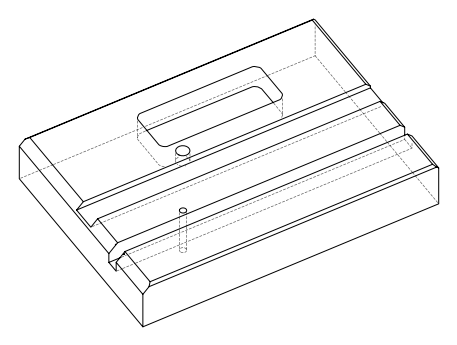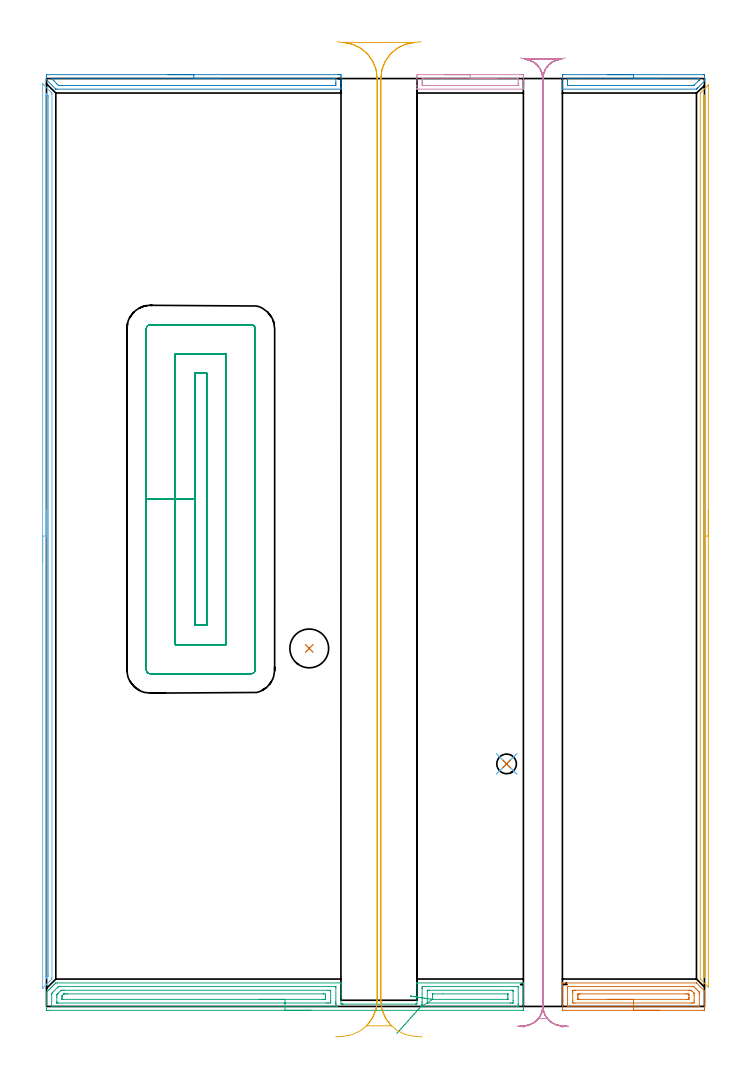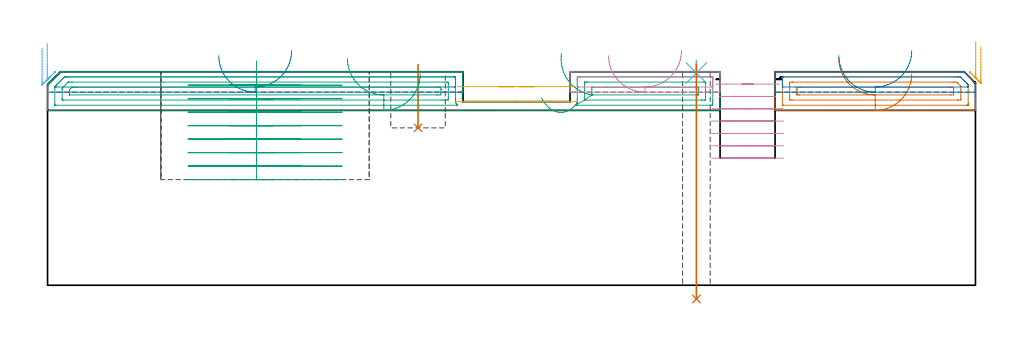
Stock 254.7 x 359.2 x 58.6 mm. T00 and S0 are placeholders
(PLAN: 13 operations, 5 tool changes, 52 min)
(1 INDEXABLE_INSERT_DRILL_BLIND_HOLE_FROM_SOLID | STEP1POCKET | UGT0302_001 | 0.07 min | 2716 mm3)
(2 AREA_MILL | FG_CHAMFER_SURFACE | UGT0205_001 | 2 min | 1843 mm3)
(3 AREA_MILL_1 | FG_CHAMFER_SURFACE_1 | UGT0205_001 | 5.65 min | 10717 mm3)
(4 AREA_MILL_2 | FG_CHAMFER_SURFACE_2 | UGT0205_001 | 0.86 min | 760 mm3)
(5 AREA_MILL_3 | FG_CHAMFER_SURFACE_3 | UGT0205_001 | 5.68 min | 1699 mm3)
(6 AREA_MILL_4 | FG_CHAMFER_SURFACE_4 | UGT0205_001 | 5.7 min | 2239 mm3)
(7 AREA_MILL_5 | FG_CHAMFER_SURFACE_5 | UGT0205_001 | 1.99 min | 3359 mm3)
(8 AREA_MILL_6 | FG_CHAMFER_SURFACE_6 | UGT0205_001 | 1.06 min | 900 mm3)
(9 MILL_RECTANGULAR_POCKET | POCKET_RECTANGULAR_STRAIGHT | UGT0201_133 | Follow Part, ap 3.75, ae 75% | 14.31 min | 252061 mm3)
(10 MILL_RECTANGULAR_SLOT | SLOT_RECTANGULAR | UGT0201_133 | Follow Part, ap 3.75, ae 75% | 11.05 min | 127790 mm3)
(11 MILL_RECTANGULAR_SLOT_1 | SLOT_RECTANGULAR_1 | UGT0201_006 | Follow Part, ap 7, ae 75% | 3.32 min | 84978 mm3)
(12 SPOT_DRILL | STEP1HOLE | NXT0321_9005460120000 | 0.03 min | 17 mm3)
(13 DRILL_THROUGH_HOLE_INTO_CENTER | STEP1HOLE | UGT0301_195 | 0.26 min | 2648 mm3)
(TOOL UGT0302_001 | Indexable Insert Drill 15mm | D15 PA180 FL50 Z2)
(TOOL UGT0205_001 | Chamfer Mill 20 x 3 x 45 deg. | D20 FL50 Z2)
(TOOL UGT0201_133 | Carbide End Mill 15.0 | D15 FL30 Z4)
(TOOL UGT0201_006 | End Mill 28 mm | D28 FL25 Z2)
(TOOL NXT0321_9005460120000 | NC Spot Drill, 142deg, 12mm, Carbide, Uncoated | D12 PA142 FL30 Z2)
(TOOL UGT0301_195 | Twist Drill 7.6 mm | D7.6 PA118 FL73 Z2)
(OP 1 INDEXABLE_INSERT_DRILL_BLIND_HOLE_FROM_SOLID)
G17 G21 G94 G90
T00 M6
G54
G17 G0 G90 X101.7 Y138.6 S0 M3
G43 Z68.6 H0
G94 G81 G98 Z43.2 F250. R60.6
G80
M5
M2
(OP 2 AREA_MILL)
G17 G21 G94 G90
T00 M6
G54
G17 G0 G90 X47. Y360.7 S1061 M3
G43 Z68.6 H0
Z63.
G94 G1 X47.038 Z62.129 F250.
X47.152 Z61.264
X47.341 Z60.412
X47.603 Z59.58
X47.937 Z58.774
X48.34 Z58.
X48.809 Z57.264
X49.34 Z56.572
X49.929 Z55.929
X50.572 Z55.34
X51.264 Z54.809
X52. Z54.34
X52.774 Z53.937
X53.58 Z53.603
X54.412 Z53.341
X55.264 Z53.152
X56.128 Z53.038
X57. Z53.
X112.871 Y360.699 Z53.001
X113.444 Y360.697 Z53.003
X113.993 Y360.691 Z53.005
X113.997 Y360.678 Z53.017
X114. Y360.126 Z53.569
Y359.792 Z53.903
Y359.235 Z54.459
Y358.568 Z55.13
Y358.345 Z55.352
Y357.677 Z56.02
Y357.455 Z56.242
Y357.01 Z56.689
Y356.12 Z57.579
Y355.674 Z58.024
Y355.387 Z58.312
X113.993 Y355.13 Z58.562
X113.99 Y355.103 Z58.589
X113.889 Y355.1 Z58.6
X4.111
X3.6 Y355.107 Z58.593
X3.593
X0.101 Y358.599 Z55.1
X0.01 Y358.701 Z54.997
X0. Y358.901 Z54.797
Y360.572 Z53.127
X0.01 Y360.694 Z53.005
X0.032 Y360.7 Z53.
X57.
Y359.286 Z54.414
X111.717 Y359.285 Z54.415
X111.818 Y359.282 Z54.418
X111.99 Y359.276 Z54.424
X111.992 Y359.235 Z54.465
X111.998 Y358.903 Z54.797
X112. Y357.455 Z56.245
X111.999 Y357.122 Z56.578
X111.992 Y356.565 Z57.135
X111.99 Y356.529 Z57.171
X111.867 Y356.521 Z57.179
X111.767 Y356.516 Z57.184
X111.717 Y356.515 Z57.185
X111.667 Y356.514 Z57.186
X5.889
X5.047 Y356.518 Z57.182
X5. Y356.521 Z57.179
X4.597 Y356.565 Z57.135
X4.111 Y357.041 Z56.659
X2.805 Y358.345 Z55.355
X2.333 Y358.818 Z54.882
X2.129 Y359.028 Z54.672
X2.029 Y359.133 Z54.567
X2.01 Y359.235 Z54.465
Y359.271 Z54.429
X2.133 Y359.279 Z54.421
X2.233 Y359.284 Z54.416
X2.283 Y359.285 Z54.415
X2.333 Y359.286 Z54.414
X57.
X57.872 Z54.452
X58.737 Z54.566
X59.588 Z54.755
X60.42 Z55.017
X61.226 Z55.351
X62. Z55.754
X62.736 Z56.223
X63.428 Z56.754
X64.071 Z57.343
X64.66 Z57.986
X65.192 Z58.679
X65.66 Z59.414
X66.063 Z60.188
X66.397 Z60.994
X66.659 Z61.826
X66.848 Z62.678
X66.962 Z63.543
X67. Z64.414
G0 Z68.6
M5
M2
(OP 3 AREA_MILL_1)
G17 G21 G94 G90
T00 M6
G54
G17 G0 G90 X102.3 Y-1.5 S1061 M3
G43 Z68.6 H0
Z58.
G94 G1 X102.262 Z57.128 F250.
X102.148 Z56.264
X101.959 Z55.412
X101.697 Z54.58
X101.363 Z53.774
X100.96 Z53.
X100.491 Z52.264
X99.96 Z51.572
X99.371 Z50.929
X98.728 Z50.34
X98.036 Z49.808
X97.3 Z49.34
X96.526 Z48.937
X95.72 Z48.603
X94.888 Z48.341
X94.036 Z48.152
X93.172 Z48.038
X92.3 Z48.
X0.632
X0.177 Y-1.496 Z48.002
X0.01 Y-1.492 Z48.006
X0. Y-1.048 Z48.449
Y2.478 Z51.972
Y3.877 Z53.373
Y4.241 Z53.736
Y5.2 Z54.699
X0.01 Y5.504 Z55.002
X0.065 Y5.563 Z55.061
X0.184 Y5.685 Z55.183
X0.31 Y5.811 Z55.309
X0.795 Y6.298 Z55.792
X1.079 Y6.579 Z56.079
X1.091 Y6.591 Z56.091
X1.677 Y7.179 Z56.674
X1.973 Y7.473 Z56.973
X2.558 Y8.06 Z57.556
X2.91 Y8.41 Z57.909
X3.59 Y9.09 Z58.589
X3.603 Y9.093 Z58.59
X4.209 Y9.1 Z58.6
X113.764
X113.993 Y9.097 Z58.589
X113.995 Y9.094 Z58.587
X114. Y8.861 Z58.355
Y3.567 Z53.065
Y1.052 Z50.55
Y0.9 Z50.399
X114.47
X114.658 Y0.901 Z50.398
X114.734 Y0.9 Z50.4
X114.747
X143.009
X143.013 Y0.901 Z50.397
X143.015 Y0.903 Z50.396
X143.137 Y0.9 Z50.4
X143.4
Y9.089 Z58.585
X143.402 Y9.092 Z58.588
X143.407 Y9.095 Z58.591
X143.724 Y9.1 Z58.6
X184.415
X184.592 Y9.097 Z58.588
X184.595 Y9.095 Z58.586
X184.6 Y8.727 Z58.227
Y8.494 Z57.994
Y7.767 Z57.262
Y6.521 Z56.018
Y5.122 Z54.618
Y-1.048 Z48.449
X184.598 Y-1.309 Z48.189
X184.59 Y-1.492 Z48.006
X184.405 Y-1.499 Z47.999
X92.3 Y-1.5 Z48.
Y-0.086 Z49.414
X2.337 Y-0.085 Z49.415
X2.038 Y-0.08 Z49.42
X2.01 Y-0.078 Z49.422
X2.006 Y-0.055 Z49.445
X2.002 Y-0.019 Z49.481
X2.001 Y0.016 Z49.516
X2. Y0.248 Z49.748
X2.001 Y4.654 Z54.154
X2.006 Y4.889 Z54.389
X2.01 Y5.005 Z54.505
X2.021 Y5.06 Z54.56
X2.079 Y5.122 Z54.622
X2.246 Y5.294 Z54.794
X2.42 Y5.47 Z54.97
X2.689 Y5.739 Z55.239
X4.209 Y7.259 Z56.759
X4.466 Y7.514 Z57.014
X4.559 Y7.603 Z57.103
X4.618 Y7.657 Z57.157
X4.651 Y7.679 Z57.179
X5.186 Y7.686 Z57.186
X111.528 Y7.685 Z57.185
X111.611
X111.924 Y7.679 Z57.179
X111.991 Y7.676 Z57.176
X111.995 Y7.629 Z57.129
X111.997 Y7.58 Z57.08
X112. Y7.302 Z56.802
Y2.012 Z51.512
X112.002 Y1.596 Z51.096
X112.008 Y1.123 Z50.623
X112.027 Y0.715 Z50.215
X112.113 Y0.453 Z49.953
X112.24 Y0.243 Z49.743
X112.422 Y0.041 Z49.541
X112.506 Y-0.041 Z49.459
X112.529 Y-0.065 Z49.435
X112.542 Y-0.079 Z49.421
X112.515 Y-0.081 Z49.419
X112.422 Y-0.084 Z49.416
X112.34 Y-0.085 Z49.415
X92.3 Y-0.086 Z49.414
Y1.328 Z50.828
X4.481 Y1.329 Z50.829
X4.209
X4.118 Y1.331 Z50.831
X4.047 Y1.335 Z50.835
X4.01 Y1.338 Z50.838
X4.008 Y1.391 Z50.891
X4.003 Y1.596 Z51.096
X4. Y1.802 Z51.302
Y3.565 Z53.065
X4.004 Y4.241 Z53.741
X4.009 Y4.438 Z53.938
X4.027 Y4.616 Z54.116
X4.209 Y4.807 Z54.307
X4.367 Y4.967 Z54.467
X4.521 Y5.122 Z54.622
X5.404 Y6.004 Z55.504
X5.605 Y6.197 Z55.697
X5.662 Y6.251 Z55.751
X5.691 Y6.265 Z55.765
X5.73 Y6.267 Z55.767
X5.998 Y6.27 Z55.77
X6.62 Y6.271 Z55.771
X6.892
X108.845
X109.471 Y6.268 Z55.768
X109.739 Y6.264 Z55.764
X109.99 Y6.254 Z55.754
X109.995 Y6.004 Z55.504
X109.999 Y5.748 Z55.248
X110. Y2.221 Z51.721
X109.995 Y1.596 Z51.096
X109.993 Y1.346 Z50.846
X109.739 Y1.336 Z50.836
X109.115 Y1.33 Z50.83
X108.845 Y1.329 Z50.829
X108.222
X92.3 Y1.328 Z50.828
Y2.743 Z52.243
X6.143
X6.037 Y2.744 Z52.244
X6.015 Y2.746 Z52.246
X6.01 Y2.749 Z52.249
X6.006 Y2.756 Z52.256
X6.002 Y2.81 Z52.31
X6.001 Y2.92 Z52.42
X6. Y3.357 Z52.857
X6.003 Y3.799 Z53.299
X6.007 Y4.018 Z53.518
X6.01 Y4.127 Z53.627
X6.05 Y4.189 Z53.689
X6.097 Y4.241 Z53.741
X6.489 Y4.638 Z54.138
X6.624 Y4.772 Z54.272
X6.675 Y4.819 Z54.319
X6.704 Y4.844 Z54.344
X6.737 Y4.85 Z54.35
X6.892 Y4.853 Z54.353
X7.162 Y4.856 Z54.356
X7.786 Y4.857 Z54.357
X8.055
X107.056 Y4.856 Z54.356
X107.327 Y4.855 Z54.355
X107.951 Y4.85 Z54.35
X107.996 Y4.241 Z53.741
X107.999 Y4.194 Z53.694
X107.998 Y3.359 Z52.859
X107.997 Y3.313 Z52.813
X107.951 Y2.75 Z52.25
X107.678 Y2.747 Z52.247
X107.056 Y2.743 Z52.243
X106.787
X92.3
X91.428 Z52.281
X90.563 Z52.395
X89.712 Z52.583
X88.88 Z52.846
X88.074 Z53.18
X87.3 Z53.582
X86.564 Z54.051
X85.872 Z54.582
X85.229 Z55.172
X84.64 Z55.815
X84.108 Z56.507
X83.64 Z57.243
X83.237 Z58.016
X82.903 Z58.822
X82.641 Z59.654
X82.452 Z60.506
X82.338 Z61.371
X82.3 Z62.243
G0 Z68.6
X135.547 Y-10.509
Z51.463
G1 X135.915 Y-10.098 Z50.787
X136.32 Y-9.645 Z50.162
X136.76 Y-9.152 Z49.592
X137.232 Y-8.625 Z49.081
X137.732 Y-8.067 Z48.635
X138.255 Y-7.481 Z48.255
X138.799 Y-6.873 Z47.945
X139.359 Y-6.248 Z47.708
X139.93 Y-5.609 Z47.544
X140.509 Y-4.962 Z47.456
X141.09 Y-4.312 Z47.444
X141.67 Y-3.663 Z47.507
X142.244 Y-3.022 Z47.647
X142.808 Y-2.391 Z47.861
X143.358 Y-1.777 Z48.148
X143.888 Y-1.184 Z48.505
X144.396 Y-0.616 Z48.931
X144.877 Y-0.079 Z49.421
X145.133 Y0.207 Z49.707
X145.278 Y0.435 Z49.935
X145.336 Y0.574 Z50.074
X145.373 Y0.715 Z50.215
X145.388 Y0.837 Z50.337
X145.399 Y1.596 Z51.096
X145.4 Y1.707 Z51.207
Y6.996 Z56.496
X145.402 Y7.107 Z56.607
X145.408 Y7.328 Z56.828
X145.421 Y7.679 Z57.179
X145.512 Y7.682 Z57.182
X145.596 Y7.684 Z57.184
X146.407 Y7.686 Z57.186
X182.263 Y7.685 Z57.185
X182.562 Y7.68 Z57.18
X182.59 Y7.678 Z57.178
X182.594 Y7.655 Z57.155
X182.598 Y7.619 Z57.119
X182.599 Y7.584 Z57.084
X182.6 Y7.352 Z56.852
Y1.182 Z50.682
X182.597 Y0.715 Z50.215
X182.593 Y0.308 Z49.808
X182.576 Y-0.079 Z49.421
X182.18 Y-0.084 Z49.416
X182.097 Y-0.085 Z49.415
X145.429
X144.877 Y-0.079 Z49.421
X147.409 Y1.346 Z50.846
X147.405 Y1.396 Z50.896
X147.4 Y1.499 Z50.999
X147.401 Y6.004 Z55.504
X147.406 Y6.2 Z55.7
X147.41 Y6.247 Z55.747
X147.413 Y6.264 Z55.764
X147.471 Y6.266 Z55.766
X147.652 Y6.269 Z55.769
X147.924 Y6.271 Z55.771
X148.195
X180.119
X180.391
X180.481 Y6.269 Z55.769
X180.553 Y6.265 Z55.765
X180.59 Y6.262 Z55.762
X180.592 Y6.209 Z55.709
X180.597 Y6.004 Z55.504
X180.6 Y5.798 Z55.298
Y2.272 Z51.772
X180.597 Y1.596 Z51.096
X180.593 Y1.397 Z50.897
X180.585 Y1.335 Z50.835
X180.526 Y1.333 Z50.833
X180.391 Y1.331 Z50.831
X179.768 Y1.329 Z50.829
X179.497
X147.572
X147.464 Y1.33 Z50.83
X147.426 Y1.333 Z50.833
X147.416 Y1.334 Z50.834
X147.409 Y1.346 Z50.846
X149.413 Y2.749 Z52.249
X149.41 Y2.758 Z52.258
X149.402 Y3.052 Z52.552
X149.401 Y4.241 Z53.741
X149.405 Y4.811 Z54.311
X149.41 Y4.848 Z54.348
X149.438 Y4.851 Z54.351
X149.515 Y4.854 Z54.354
X149.671 Y4.856 Z54.356
X153.461 Y4.857 Z54.357
X178.457
X178.562 Y4.856 Z54.356
X178.585 Y4.854 Z54.354
X178.59 Y4.851 Z54.351
X178.594 Y4.844 Z54.344
X178.597 Y4.79 Z54.29
X178.599 Y4.68 Z54.18
X178.6 Y4.243 Z53.743
Y3.362 Z52.862
X178.599 Y2.92 Z52.42
X178.597 Y2.81 Z52.31
X178.592 Y2.756 Z52.256
X178.589 Y2.75 Z52.25
X178.577 Y2.747 Z52.247
X178.542 Y2.745 Z52.245
X178.333 Y2.743 Z52.243
X149.55
X149.467 Y2.744 Z52.244
X149.427 Y2.747 Z52.247
X149.413 Y2.749 Z52.249
X148.566 Y2.875 Z52.414
X147.736 Y2.999 Z52.652
X146.93 Y3.119 Z52.963
X146.154 Y3.235 Z53.344
X145.413 Y3.345 Z53.792
X144.714 Y3.449 Z54.304
X144.062 Y3.547 Z54.875
X143.461 Y3.636 Z55.501
X142.917 Y3.717 Z56.178
X142.433 Y3.789 Z56.9
X142.013 Y3.852 Z57.662
X141.66 Y3.904 Z58.458
X141.378 Y3.947 Z59.283
X141.167 Y3.978 Z60.129
X141.031 Y3.998 Z60.99
X140.969 Y4.007 Z61.86
X140.982 Y4.005 Z62.733
X141.071 Y3.992 Z63.6
G0 Z68.6
M5
M2
(OP 4 AREA_MILL_2)
G17 G21 G94 G90
T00 M6
G54
G17 G0 G90 X154. Y360.7 S1061 M3
G43 Z68.6 H0
Z63.
G94 G1 X154.038 Z62.128 F250.
X154.152 Z61.263
X154.341 Z60.412
X154.603 Z59.58
X154.937 Z58.774
X155.34 Z58.
X155.809 Z57.264
X156.34 Z56.572
X156.929 Z55.929
X157.572 Z55.339
X158.264 Z54.808
X159. Z54.34
X159.774 Z53.937
X160.58 Z53.603
X161.412 Z53.341
X162.264 Z53.152
X163.128 Z53.038
X164. Z53.
X183.454
X184.027 Y360.697 Z53.003
X184.593 Y360.691 Z53.005
X184.6 Y360.126 Z53.569
Y359.808 Z53.887
Y359.235 Z54.459
Y358.6 Z55.097
Y358.345 Z55.352
Y356.565 Z57.13
Y356.054 Z57.644
Y355.429 Z58.27
Y355.137 Z58.554
X184.591 Y355.103 Z58.588
X184.473 Y355.1 Z58.6
X143.528
X143.41 Y355.103 Z58.589
X143.407 Y355.135 Z58.557
X143.4 Y355.429 Z58.27
Y356.054 Z57.644
Y356.565 Z57.13
Y358.6 Z55.097
Y359.235 Z54.459
Y359.808 Z53.887
X143.402 Y360.126 Z53.569
X143.407 Y360.691 Z53.005
X143.973 Y360.7 Z53.
X164.
Y359.286 Z54.414
X182.298 Y359.285 Z54.415
X182.399 Y359.283 Z54.417
X182.59 Y359.279 Z54.421
X182.592 Y359.235 Z54.465
X182.598 Y358.884 Z54.816
X182.6 Y357.455 Z56.245
X182.599 Y357.103 Z56.597
X182.592 Y356.565 Z57.135
X182.59 Y356.527 Z57.173
X182.448 Y356.52 Z57.18
X182.348 Y356.516 Z57.184
X182.297 Y356.515 Z57.185
X182.247 Y356.514 Z57.186
X146.643
X145.799 Y356.518 Z57.182
X145.753 Y356.521 Z57.179
X145.41 Y356.565 Z57.135
X145.403 Y356.914 Z56.786
X145.401 Y357.455 Z56.245
X145.4 Y357.808 Z55.892
Y358.345 Z55.355
X145.401 Y358.697 Z55.003
X145.408 Y359.235 Z54.465
X145.41 Y359.273 Z54.427
X145.551 Y359.28 Z54.42
X145.652 Y359.284 Z54.416
X145.703 Y359.286 Z54.414
X145.753
X164.
X164.872 Z54.452
X165.737 Z54.566
X166.588 Z54.755
X167.42 Z55.017
X168.226 Z55.351
X169. Z55.754
X169.736 Z56.223
X170.428 Z56.754
X171.071 Z57.343
X171.66 Z57.986
X172.192 Z58.678
X172.66 Z59.414
X173.063 Z60.188
X173.397 Z60.994
X173.659 Z61.826
X173.848 Z62.678
X173.962 Z63.543
X174. Z64.414
G0 Z68.6
M5
M2
(OP 5 AREA_MILL_3)
G17 G21 G94 G90
T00 M6
G54
G17 G0 G90 X256.2 Y192.1 S1061 M3
G43 Z68.6 H0
Z65.5
G94 G1 Y192.062 Z64.628 F250.
Y191.948 Z63.764
Y191.759 Z62.912
Y191.497 Z62.08
Y191.163 Z61.274
Y190.76 Z60.5
Y190.292 Z59.764
Y189.761 Z59.072
Y189.171 Z58.429
Y188.528 Z57.84
Y187.836 Z57.309
Y187.1 Z56.84
Y186.326 Z56.437
Y185.52 Z56.103
Y184.688 Z55.841
Y183.837 Z55.652
Y182.972 Z55.538
Y182.1 Z55.5
X256.199 Y7.657 Z55.499
Y7.593
X256.197 Y7.551 Z55.497
X256.194 Y7.532 Z55.499
X256.191 Y7.518 Z55.501
X256.135 Y7.562 Z55.559
X256.073 Y7.626 Z55.624
X256.042 Y7.657 Z55.656
X253.328 Y10.372 Z58.371
X253.16 Y10.542 Z58.536
X253.103 Y10.605 Z58.589
X253.1 Y10.78 Z58.6
Y353.42
X253.103 Y353.595 Z58.589
X253.16 Y353.658 Z58.536
X253.328 Y353.828 Z58.372
X256.073 Y356.575 Z55.624
X256.135 Y356.638 Z55.559
X256.191 Y356.682 Z55.501
X256.194 Y356.668 Z55.499
X256.197 Y356.65 Z55.497
X256.199 Y356.607 Z55.499
Y356.543
X256.2 Y182.1 Z55.5
X254.786 Z56.914
Y11.979
X254.784 Y11.672 Z56.916
X254.781 Y11.394 Z56.919
X254.78 Y11.385 Z56.92
X254.776 Y11.386 Z56.924
X254.735 Y11.421 Z56.965
X254.651 Y11.502 Z57.049
X254.568 Y11.59 Z57.132
X254.528 Y11.634 Z57.172
X254.521 Y11.672 Z57.179
X254.518 Y11.952 Z57.182
X254.515 Y12.258 Z57.185
X254.514 Y351.635 Z57.186
X254.515 Y351.915 Z57.185
X254.517 Y352.218 Z57.183
X254.521 Y352.528 Z57.179
X254.598 Y352.636 Z57.102
X254.785 Y352.835 Z56.915
X254.786 Y182.1 Z56.914
Y181.229 Z56.952
Y180.364 Z57.066
Y179.512 Z57.255
Y178.68 Z57.517
Y177.874 Z57.851
Y177.1 Z58.254
Y176.364 Z58.723
Y175.672 Z59.254
Y175.029 Z59.843
Y174.44 Z60.486
Y173.909 Z61.179
Y173.44 Z61.914
Y173.037 Z62.688
Y172.703 Z63.494
Y172.441 Z64.326
Y172.252 Z65.178
Y172.138 Z66.043
Y172.1 Z66.914
G0 Z68.6
M5
M2
(OP 6 AREA_MILL_4)
G17 G21 G94 G90
T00 M6
G54
G17 G0 G90 X-1.5 Y172.1 S1061 M3
G43 Z68.6 H0
Z65.
G94 G1 Y172.138 Z64.128 F250.
Y172.252 Z63.263
Y172.441 Z62.412
Y172.703 Z61.58
Y173.037 Z60.774
Y173.44 Z60.
Y173.908 Z59.264
Y174.44 Z58.572
Y175.029 Z57.929
Y175.672 Z57.339
Y176.364 Z56.808
Y177.1 Z56.34
Y177.874 Z55.937
Y178.68 Z55.603
Y179.512 Z55.341
Y180.363 Z55.152
Y181.228 Z55.038
Y182.1 Z55.
Y356.913
X-1.497 Y357.188 Z55.002
Y357.189 Z55.003
X-1.488 Y357.188 Z55.012
X-1.404 Y357.104 Z55.096
X-1.025 Y356.727 Z55.471
X1.625 Y354.077 Z58.122
X2.069 Y353.63 Z58.568
X2.097 Y353.596 Z58.585
X2.1 Y353.023 Z58.6
Y11.177
X2.097 Y10.604 Z58.585
X2.069 Y10.569 Z58.568
X2.066 Y10.566 Z58.565
X1.315 Y9.815 Z57.814
X1.036 Y9.534 Z57.532
X0.45 Y8.95 Z56.95
X0.153 Y8.65 Z56.648
X-0.447 Y8.053 Z56.053
X-0.73 Y7.767 Z55.764
X-1.268 Y7.231 Z55.231
X-1.339 Y7.16 Z55.159
X-1.466 Y7.04 Z55.032
X-1.496 Y7.015 Z55.002
X-1.5 Y7.195 Z55.
Y182.1
X-0.086 Z56.414
X-0.085 Y353.188 Z56.415
X-0.084 Y353.27 Z56.416
X-0.082 Y353.309 Z56.418
X-0.08 Y353.317 Z56.42
X-0.074 Y353.313 Z56.426
X0.02 Y353.225 Z56.52
X0.226 Y353.023 Z56.726
X0.484 Y352.76 Z56.984
X0.667 Y352.571 Z57.167
X0.683 Y352.189 Z57.183
X0.685 Y352.131 Z57.185
Y352.074
Y12.034
X0.677 Y11.639 Z57.177
X0.483 Y11.438 Z56.983
X0.227 Y11.177 Z56.727
X0.13 Y11.081 Z56.63
X0.039 Y10.994 Z56.539
X-0.049 Y10.913 Z56.451
X-0.079 Y10.897 Z56.421
X-0.085 Y11.119 Z56.415
Y11.177
X-0.086 Y182.1 Z56.414
Y182.972 Z56.452
Y183.836 Z56.566
Y184.688 Z56.755
Y185.52 Z57.017
Y186.326 Z57.351
Y187.1 Z57.754
Y187.836 Z58.223
Y188.528 Z58.754
Y189.171 Z59.343
Y189.76 Z59.986
Y190.291 Z60.678
Y190.76 Z61.414
Y191.163 Z62.188
Y191.497 Z62.994
Y191.759 Z63.826
Y191.948 Z64.678
Y192.062 Z65.543
Y192.1 Z66.414
G0 Z68.6
M5
M2
(OP 7 AREA_MILL_5)
G17 G21 G94 G90
T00 M6
G54
G17 G0 G90 X237.2 Y-1.5 S1061 M3
G43 Z68.6 H0
Z58.
G94 G1 X237.162 Z57.129 F250.
X237.048 Z56.264
X236.859 Z55.412
X236.597 Z54.58
X236.263 Z53.774
X235.86 Z53.
X235.392 Z52.264
X234.86 Z51.572
X234.271 Z50.929
X233.628 Z50.34
X232.936 Z49.809
X232.2 Z49.34
X231.426 Z48.937
X230.62 Z48.603
X229.788 Z48.341
X228.937 Z48.152
X228.072 Z48.038
X227.2 Z48.
X200.203
X199.766 Y-1.494 Z48.002
X199.71 Y-1.491 Z48.005
X199.7 Y-1.429 Z48.067
Y4.241 Z53.734
Y5.002 Z54.5
Y5.122 Z54.62
X199.701 Y8.979 Z58.477
X199.71 Y9.095 Z58.593
X199.761 Y9.1 Z58.6
X251.541
X251.598 Y9.097 Z58.595
X251.604
X254.639 Y6.061 Z55.56
X254.696 Y6.004 Z55.502
X254.697 Y6.001 Z55.499
X254.7 Y5.883 Z55.381
Y1.476 Z50.974
Y0.715 Z50.209
Y-0.668 Z48.827
X254.697 Y-1.048 Z48.447
X254.692 Y-1.491 Z48.005
X254.644 Y-1.493 Z48.003
X254.197 Y-1.5 Z48.
X227.2
Y-0.086 Z49.414
X201.973 Y-0.085 Z49.415
X201.891
X201.773 Y-0.081 Z49.419
X201.72 Y-0.079 Z49.421
X201.71 Y-0.053 Z49.447
X201.706 Y-0.014 Z49.486
X201.701 Y0.104 Z49.604
X201.7 Y7.157 Z56.657
X201.703 Y7.43 Z56.93
X201.707 Y7.611 Z57.111
X201.71 Y7.673 Z57.173
X201.725 Y7.679 Z57.179
X201.773 Y7.681 Z57.181
X201.973 Y7.685 Z57.185
X202.055 Y7.686 Z57.186
X249.853
X250.254 Y7.684 Z57.184
X250.455 Y7.681 Z57.181
X250.551 Y7.679 Z57.179
X250.656 Y7.584 Z57.084
X251.364 Y6.885 Z56.385
X251.541 Y6.709 Z56.209
X252.246 Y6.004 Z55.504
X252.427 Y5.822 Z55.322
X252.597 Y5.645 Z55.145
X252.68 Y5.558 Z55.058
X252.69 Y5.394 Z54.894
X252.696 Y5.122 Z54.622
X252.699 Y4.851 Z54.351
X252.7 Y0.443 Z49.943
X252.697 Y0.17 Z49.67
X252.693 Y-0.011 Z49.489
X252.69 Y-0.073 Z49.427
X252.675 Y-0.079 Z49.421
X252.627 Y-0.081 Z49.419
X252.427 Y-0.085 Z49.415
X252.345 Y-0.086 Z49.414
X227.2
Y1.328 Z50.828
X204.629 Y1.329 Z50.829
X204.009 Y1.332 Z50.832
X203.744 Y1.336 Z50.836
X203.707 Y1.596 Z51.096
X203.702 Y1.638 Z51.138
X203.7 Y2.478 Z51.978
Y5.166 Z54.666
X203.703 Y6.004 Z55.504
X203.705 Y6.042 Z55.542
X203.744 Y6.264 Z55.764
X204.362 Y6.27 Z55.77
X204.629 Y6.271 Z55.771
X248.618
X248.886 Y6.269 Z55.769
X249.509 Y6.264 Z55.764
X249.771 Y6.028 Z55.528
X249.796 Y6.004 Z55.504
X250.656 Y5.144 Z54.644
X250.674 Y5.122 Z54.622
X250.69 Y5.098 Z54.598
X250.697 Y5.082 Z54.582
X250.7 Y4.241 Z53.741
Y2.434 Z51.934
X250.697 Y1.596 Z51.096
X250.695 Y1.558 Z51.058
X250.656 Y1.336 Z50.836
X250.038 Y1.33 Z50.83
X249.771 Y1.329 Z50.829
X227.2 Y1.328 Z50.828
Y2.743 Z52.243
X206.399
X206.132 Y2.744 Z52.244
X205.737 Y2.748 Z52.248
X205.719 Y2.749 Z52.249
X205.71 Y2.761 Z52.261
X205.706 Y2.819 Z52.319
X205.702 Y2.937 Z52.437
X205.7 Y3.174 Z52.674
Y3.359 Z52.859
Y4.055 Z53.555
X205.701 Y4.241 Z53.741
X205.703 Y4.589 Z54.089
X205.707 Y4.763 Z54.263
X205.71 Y4.844 Z54.344
X205.787 Y4.851 Z54.351
X206.399 Y4.855 Z54.355
X206.666 Y4.857 Z54.357
X247.382
X248.001 Y4.856 Z54.356
X248.27 Y4.854 Z54.354
X248.461 Y4.85 Z54.35
X248.579 Y4.76 Z54.26
X248.679 Y4.66 Z54.16
X248.695 Y4.431 Z53.931
X248.698 Y4.241 Z53.741
X248.7 Y3.545 Z53.045
X248.699 Y3.359 Z52.859
X248.697 Y3.011 Z52.511
X248.693 Y2.837 Z52.337
X248.69 Y2.756 Z52.256
X248.613 Y2.749 Z52.249
X248.001 Y2.745 Z52.245
X247.734 Y2.743 Z52.243
X227.2
X226.328 Z52.281
X225.464 Z52.395
X224.612 Z52.583
X223.78 Z52.846
X222.974 Z53.18
X222.2 Z53.582
X221.464 Z54.051
X220.772 Z54.582
X220.129 Z55.172
X219.54 Z55.815
X219.009 Z56.507
X218.54 Z57.243
X218.137 Z58.017
X217.803 Z58.823
X217.541 Z59.655
X217.352 Z60.506
X217.238 Z61.371
X217.2 Z62.243
G0 Z68.6
M5
M2
(OP 8 AREA_MILL_6)
G17 G21 G94 G90
T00 M6
G54
G17 G0 G90 X217.2 Y360.7 S1061 M3
G43 Z68.6 H0
Z63.
G94 G1 X217.238 Z62.128 F250.
X217.352 Z61.264
X217.541 Z60.412
X217.803 Z59.58
X218.137 Z58.774
X218.54 Z58.
X219.009 Z57.264
X219.54 Z56.572
X220.129 Z55.929
X220.772 Z55.34
X221.464 Z54.808
X222.2 Z54.34
X222.974 Z53.937
X223.78 Z53.603
X224.612 Z53.341
X225.464 Z53.152
X226.328 Z53.038
X227.2 Z53.
X254.197
X254.354 Y360.699 Z53.001
X254.639 Y360.695 Z53.005
X254.699 Y360.692 Z53.006
X254.7 Y358.588 Z55.11
X254.698 Y358.345 Z55.353
X254.696 Y358.208 Z55.49
X254.639 Y358.139 Z55.56
X252.174 Y355.674 Z58.025
X251.984 Y355.483 Z58.214
X251.686 Y355.186 Z58.513
X251.616 Y355.118 Z58.578
X251.595 Y355.105 Z58.591
X251.541 Y355.1 Z58.6
X199.76
X199.71 Y355.104 Z58.59
X199.706 Y355.116 Z58.579
X199.7 Y355.257 Z58.441
Y359.357 Z54.341
X199.701 Y360.126 Z53.568
X199.703 Y360.629 Z53.065
X199.706 Y360.69 Z53.004
X200.203 Y360.7 Z53.
X227.2
Y359.286 Z54.414
X252.427 Y359.285 Z54.415
X252.477 Y359.284 Z54.416
X252.576 Y359.279 Z54.421
X252.69 Y359.268 Z54.432
X252.692 Y359.235 Z54.465
X252.696 Y358.964 Z54.736
X252.69 Y358.686 Z55.014
X252.678 Y358.639 Z55.061
X252.654 Y358.612 Z55.088
X252.595 Y358.548 Z55.152
X252.427 Y358.376 Z55.324
X250.656 Y356.607 Z57.093
X250.633 Y356.588 Z57.112
X250.603 Y356.565 Z57.135
X249.818 Y356.517 Z57.183
X249.771 Y356.516 Z57.184
X248.936 Y356.514 Z57.186
X201.973 Y356.515 Z57.185
X201.923 Y356.516 Z57.184
X201.824 Y356.521 Z57.179
X201.71 Y356.532 Z57.168
X201.708 Y356.565 Z57.135
X201.702 Y356.838 Z56.862
X201.7 Y358.62 Z55.08
X201.707 Y359.235 Z54.465
X201.71 Y359.268 Z54.432
X201.714 Y359.279 Z54.421
X201.773 Y359.282 Z54.418
X201.873 Y359.285 Z54.415
X205.127 Y359.286 Z54.414
X227.2
X228.072 Z54.452
X228.937 Z54.566
X229.788 Z54.755
X230.62 Z55.017
X231.426 Z55.351
X232.2 Z55.754
X232.936 Z56.223
X233.628 Z56.754
X234.271 Z57.343
X234.86 Z57.986
X235.392 Z58.678
X235.86 Z59.414
X236.263 Z60.188
X236.597 Z60.994
X236.859 Z61.826
X237.048 Z62.678
X237.162 Z63.543
X237.2 Z64.414
G0 Z68.6
M5
M2
(OP 9 MILL_RECTANGULAR_POCKET)
G17 G21 G94 G90
T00 M6
G54
G17 G0 G90 X57.35 Y221.355 S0 M3
G43 Z68.6 H0
Z61.6
G94 G1 Y196.35 Z54.9 F250.
Y147.55 F500.
X62.05
Y245.15
X57.35
Y196.35
X49.85
Y140.05
X69.55
Y252.65
X49.85
Y196.35
X38.6
Y130.4
G3 X40.2 Y128.8 R1.6
G1 X79.2
G3 X80.8 Y130.4 R1.6
G1 Y262.3
G3 X79.2 Y263.9 R1.6
G1 X40.2
G3 X38.6 Y262.3 R1.6
G1 Y196.35
Y195.35
G0 X57.35 Y221.355 Z57.9
G1 Y196.35 Z51.2 F250.
Y147.55 F500.
X62.05
Y245.15
X57.35
Y196.35
X49.85
Y140.05
X69.55
Y252.65
X49.85
Y196.35
X38.6
Y130.4
G3 X40.2 Y128.8 R1.6
G1 X79.2
G3 X80.8 Y130.4 R1.6
G1 Y262.3
G3 X79.2 Y263.9 R1.6
G1 X40.2
G3 X38.6 Y262.3 R1.6
G1 Y196.35
Y195.35
G0 X57.35 Y221.355 Z54.2
G1 Y196.35 Z47.5 F250.
Y147.55 F500.
X62.05
Y245.15
X57.35
Y196.35
X49.85
Y140.05
X69.55
Y252.65
X49.85
Y196.35
X38.6
Y130.4
G3 X40.2 Y128.8 R1.6
G1 X79.2
G3 X80.8 Y130.4 R1.6
G1 Y262.3
G3 X79.2 Y263.9 R1.6
G1 X40.2
G3 X38.6 Y262.3 R1.6
G1 Y196.35
Y195.35
G0 X57.35 Y221.355 Z50.5
G1 Y196.35 Z43.8 F250.
Y147.55 F500.
X62.05
Y245.15
X57.35
Y196.35
X49.85
Y140.05
X69.55
Y252.65
X49.85
Y196.35
X38.6
Y130.4
G3 X40.2 Y128.8 R1.6
G1 X79.2
G3 X80.8 Y130.4 R1.6
G1 Y262.3
G3 X79.2 Y263.9 R1.6
G1 X40.2
G3 X38.6 Y262.3 R1.6
G1 Y196.35
Y195.35
G0 X57.35 Y221.355 Z46.8
G1 Y196.35 Z40.1 F250.
Y147.55 F500.
X62.05
Y245.15
X57.35
Y196.35
X49.85
Y140.05
X69.55
Y252.65
X49.85
Y196.35
X38.6
Y130.4
G3 X40.2 Y128.8 R1.6
G1 X79.2
G3 X80.8 Y130.4 R1.6
G1 Y262.3
G3 X79.2 Y263.9 R1.6
G1 X40.2
G3 X38.6 Y262.3 R1.6
G1 Y196.35
Y195.35
G0 X57.35 Y221.355 Z43.1
G1 Y196.35 Z36.4 F250.
Y147.55 F500.
X62.05
Y245.15
X57.35
Y196.35
X49.85
Y140.05
X69.55
Y252.65
X49.85
Y196.35
X38.6
Y130.4
G3 X40.2 Y128.8 R1.6
G1 X79.2
G3 X80.8 Y130.4 R1.6
G1 Y262.3
G3 X79.2 Y263.9 R1.6
G1 X40.2
G3 X38.6 Y262.3 R1.6
G1 Y196.35
Y195.35
G0 X57.35 Y221.355 Z39.4
G1 Y196.35 Z32.7 F250.
Y147.55 F500.
X62.05
Y245.15
X57.35
Y196.35
X49.85
Y140.05
X69.55
Y252.65
X49.85
Y196.35
X38.6
Y130.4
G3 X40.2 Y128.8 R1.6
G1 X79.2
G3 X80.8 Y130.4 R1.6
G1 Y262.3
G3 X79.2 Y263.9 R1.6
G1 X40.2
G3 X38.6 Y262.3 R1.6
G1 Y196.35
Y195.35
G0 X57.35 Y221.355 Z35.7
G1 Y196.35 Z29. F250.
Y147.55 F500.
X62.05
Y245.15
X57.35
Y196.35
X49.85
Y140.05
X69.55
Y252.65
X49.85
Y196.35
X38.6
Y130.4
G3 X40.2 Y128.8 R1.6
G1 X79.2
G3 X80.8 Y130.4 R1.6
G1 Y262.3
G3 X79.2 Y263.9 R1.6
G1 X40.2
G3 X38.6 Y262.3 R1.6
G1 Y196.35
Y195.35
G0 Z68.6
M5
M2
(OP 10 MILL_RECTANGULAR_SLOT)
G17 G21 G94 G90
T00 M6
G54
G17 G0 G90 X183.445 Y367.195 S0 M3
G43 Z68.6 H0
Z55.214
G94 G1 X186.361 Y366.49 F250.
G2 X192.1 Y359.2 R7.5 F500.
G1 Y0.
G2 X190.594 Y-4.508 R7.5
G3 X193.706 Y-4.507 R7.5
G2 X192.2 Y0. R7.5
G1 Y359.2
G2 X197.939 Y366.49 R7.5
G1 X200.855 Y367.195 F250.
G0 Z68.6
X199.919 Y-8.075
Z51.829
G1 X197.104 Y-7.037
G2 X192.2 Y0. R7.5 F500.
G1 Y359.2
G2 X199.313 Y366.69 R7.5
G1 Y366.7
X184.987
Y366.69
G2 X192.1 Y359.2 R7.5
G1 Y0.
G2 X187.194 Y-7.037 R7.5
G1 X184.379 Y-8.075 F250.
G0 X201.873 Y-7.78 Z48.443
G1 X198.891 Y-7.456
G2 X192.2 Y0. R7.5 F500.
G1 Y359.2
G2 X199.313 Y366.69 R7.5
G1 Y366.7
X184.987
Y366.69
G2 X192.1 Y359.2 R7.5
G1 Y0.
G2 X185.407 Y-7.457 R7.5
G1 X182.424 Y-7.779 F250.
G0 X202.018 Y-7.738 Z45.057
G1 X199.03 Y-7.47
G2 X192.2 Y0. R7.5 F500.
G1 Y359.2
G2 X199.313 Y366.69 R7.5
G1 Y366.7
X184.987
Y366.69
G2 X192.1 Y359.2 R7.5
G1 Y0.
G2 X185.27 Y-7.47 R7.5
G1 X182.282 Y-7.738 F250.
G0 X202.018 Z41.671
G1 X199.03 Y-7.47
G2 X192.2 Y0. R7.5 F500.
G1 Y359.2
G2 X199.313 Y366.69 R7.5
G1 Y366.7
X184.987
Y366.69
G2 X192.1 Y359.2 R7.5
G1 Y0.
G2 X185.27 Y-7.47 R7.5
G1 X182.282 Y-7.738 F250.
G0 X202.018 Z38.286
G1 X199.03 Y-7.47
G2 X192.2 Y0. R7.5 F500.
G1 Y359.2
G2 X199.313 Y366.69 R7.5
G1 Y366.7
X184.987
Y366.69
G2 X192.1 Y359.2 R7.5
G1 Y0.
G2 X185.27 Y-7.47 R7.5
G1 X182.282 Y-7.738 F250.
G0 X202.018 Z34.9
G1 X199.03 Y-7.47
G2 X192.2 Y0. R7.5 F500.
G1 Y359.2
G2 X199.313 Y366.69 R7.5
G1 Y366.7
X184.987
Y366.69
G2 X192.1 Y359.2 R7.5
G1 Y0.
G2 X185.27 Y-7.47 R7.5
G1 X182.282 Y-7.738 F250.
G0 Z68.6
M5
M2
(OP 11 MILL_RECTANGULAR_SLOT_1)
G17 G21 G94 G90
T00 M6
G54
G17 G0 G90 X112.492 Y373.438 S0 M3
G43 Z68.6 H0
Z54.5
G94 G1 X115.475 Y373.122 F250.
G2 X128. Y359.2 R14. F500.
G1 Y2.4
G2 X123.9 Y-7.499 R14.
G1 X133.5
G2 X129.4 Y2.4 R14.
G1 Y359.2
G2 X141.943 Y373.124 R14.
G1 X144.927 Y373.436 F250.
G0 Z68.6
X145.447 Y-11.771
Z50.4
G1 X142.454 Y-11.568
G2 X129.4 Y2.4 R14. F500.
G1 Y359.2
G2 X142.871 Y373.19 R14.
G1 X114.529
G2 X128. Y359.2 R14.
G1 Y2.4
G2 X114.945 Y-11.568 R14.
G1 X111.952 Y-11.771 F250.
G0 Z68.6
M5
M2
(OP 12 SPOT_DRILL)
G17 G21 G94 G90
T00 M6
G54
G17 G0 G90 X178.1 Y93.9 S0 M3
G43 Z68.6 H0
G94 G81 G98 Z58.273 F250. R61.6
G80
M5
M2
(OP 13 DRILL_THROUGH_HOLE_INTO_CENTER)
G17 G21 G94 G90
T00 M6
G54
G17 G0 G90 X178.1 Y93.9 S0 M3
G43 Z68.6 H0
G94 G73 G98 Z-3.783 F250. Q6.931 R60.6
G80
M5
M2
